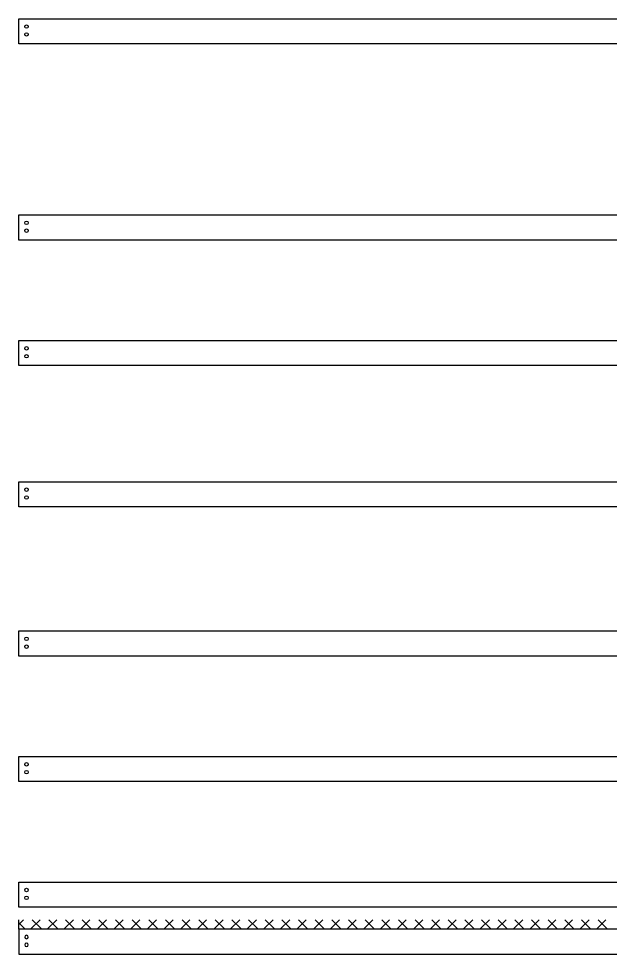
# Model space of a CAD drawing. Header units: millimetres. Extents: x -511490 to -68792, y -77452 to 318982.
# Drawn here: x -76290 to -74405, y 315890 to 318870 of the extents above; entities that cross this region are included whole.
import ezdxf

# ---------------------------------------------------------------- set-up
doc = ezdxf.new("R2010")
doc.units = ezdxf.units.MM
doc.layers.add('Multishuttle Phantom', color=8, linetype='Continuous', lineweight=25)

# ---------------------------------------------------------------- blocks, each defined once
blk = doc.blocks.new('*U129')
blk.add_lwpolyline([(-25, 25), (5175, 25), (5175, -55), (-25, -55)], close=True)
for centre in [(5150, 0), (5150, -25)]:
    blk.add_circle(centre, 5.5)
blk = doc.blocks.new('*U128')
blk.add_lwpolyline([(-25, 25), (2575, 25), (2575, -55), (-25, -55)], close=True)
for centre in [(0, 0), (2550, 0), (0, -25), (2550, -25)]:
    blk.add_circle(centre, 5.5)

msp = doc.modelspace()

# ---------------------------------------------------------------- linework, layer by layer
at = {"layer": 'Multishuttle Phantom'}
msp.add_line((-76290, 315969.7), (-76290, 315999.7), dxfattribs=at)
at = {"layer": 'Multishuttle Phantom', "linetype": 'Continuous'}
for p, q in [((-76290, 315984.8), (-76275, 315999.7)), ((-76252, 315969.7), (-76222, 315999.7)), ((-76216.8, 315969.7), (-76246.8, 315999.7)), ((-76199, 315969.7), (-76169, 315999.7)), ((-76163.8, 315969.7), (-76193.8, 315999.7)), ((-76145.9, 315969.7), (-76115.9, 315999.7)), ((-76110.7, 315969.7), (-76140.7, 315999.7)), ((-76092.9, 315969.7), (-76062.9, 315999.7)), ((-76057.7, 315969.7), (-76087.7, 315999.7)), ((-76039.9, 315969.7), (-76009.9, 315999.7)), ((-76004.7, 315969.7), (-76034.7, 315999.7)), ((-75986.8, 315969.7), (-75956.8, 315999.7)), ((-75951.6, 315969.7), (-75981.6, 315999.7)), ((-75933.8, 315969.7), (-75903.8, 315999.7)), ((-75898.6, 315969.7), (-75928.6, 315999.7)), ((-75880.8, 315969.7), (-75850.8, 315999.7)), ((-75845.6, 315969.7), (-75875.6, 315999.7)), ((-75827.7, 315969.7), (-75797.7, 315999.7)), ((-75792.5, 315969.7), (-75822.5, 315999.7)), ((-75774.7, 315969.7), (-75744.7, 315999.7)), ((-75739.5, 315969.7), (-75769.5, 315999.7)), ((-75721.7, 315969.7), (-75691.7, 315999.7)), ((-75686.5, 315969.7), (-75716.5, 315999.7)), ((-75668.6, 315969.7), (-75638.6, 315999.7)), ((-75633.4, 315969.7), (-75663.4, 315999.7)), ((-75615.6, 315969.7), (-75585.6, 315999.7)), ((-75580.4, 315969.7), (-75610.4, 315999.7)), ((-75562.6, 315969.7), (-75532.6, 315999.7)), ((-75527.4, 315969.7), (-75557.4, 315999.7)), ((-75509.5, 315969.7), (-75479.5, 315999.7)), ((-75474.3, 315969.7), (-75504.3, 315999.7)), ((-75456.5, 315969.7), (-75426.5, 315999.7)), ((-75421.3, 315969.7), (-75451.3, 315999.7)), ((-75403.5, 315969.7), (-75373.5, 315999.7)), ((-75368.3, 315969.7), (-75398.3, 315999.7)), ((-75350.4, 315969.7), (-75320.4, 315999.7)), ((-75315.2, 315969.7), (-75345.2, 315999.7)), ((-75297.4, 315969.7), (-75267.4, 315999.7)), ((-75262.2, 315969.7), (-75292.2, 315999.7)), ((-75244.4, 315969.7), (-75214.4, 315999.7)), ((-75209.2, 315969.7), (-75239.2, 315999.7)), ((-75191.3, 315969.7), (-75161.3, 315999.7)), ((-75156.1, 315969.7), (-75186.1, 315999.7)), ((-75138.3, 315969.7), (-75108.3, 315999.7)), ((-75103.1, 315969.7), (-75133.1, 315999.7)), ((-75085.3, 315969.7), (-75055.3, 315999.7)), ((-75050.1, 315969.7), (-75080.1, 315999.7)), ((-75032.2, 315969.7), (-75002.2, 315999.7)), ((-74997, 315969.7), (-75027, 315999.7)), ((-74979.2, 315969.7), (-74949.2, 315999.7)), ((-74944, 315969.7), (-74974, 315999.7)), ((-74926.2, 315969.7), (-74896.2, 315999.7)), ((-74891, 315969.7), (-74921, 315999.7)), ((-74873.1, 315969.7), (-74843.1, 315999.7)), ((-74838, 315969.7), (-74868, 315999.7)), ((-74820.1, 315969.7), (-74790.1, 315999.7)), ((-74784.9, 315969.7), (-74814.9, 315999.7)), ((-74767.1, 315969.7), (-74737.1, 315999.7)), ((-74731.9, 315969.7), (-74761.9, 315999.7)), ((-74714, 315969.7), (-74684, 315999.7)), ((-74678.9, 315969.7), (-74708.9, 315999.7)), ((-74661, 315969.7), (-74631, 315999.7)), ((-74625.8, 315969.7), (-74655.8, 315999.7)), ((-74608, 315969.7), (-74578, 315999.7)), ((-74572.8, 315969.7), (-74602.8, 315999.7)), ((-74555, 315969.7), (-74525, 315999.7)), ((-74519.8, 315969.7), (-74549.8, 315999.7)), ((-74501.9, 315969.7), (-74471.9, 315999.7)), ((-74466.7, 315969.7), (-74496.7, 315999.7)), ((-74448.9, 315969.7), (-74418.9, 315999.7)), ((-74413.7, 315969.7), (-74443.7, 315999.7)), ((-76269.8, 315969.7), (-76290, 315989.9))]:
    msp.add_line(p, q, dxfattribs=at)

# ---------------------------------------------------------------- block references
at = {"layer": 'Multishuttle Phantom'}
for p in [(-76265, 318844.7), (-76265, 318219.7), (-76265, 317819.7), (-76265, 317369.7), (-76265, 316894.7), (-76265, 316494.7), (-76265, 316094.7)]:
    msp.add_blockref('*U128', p, dxfattribs=at)
at = {"layer": 'Multishuttle Phantom', "xscale": -1}
msp.add_blockref('*U129', (-71115, 315944.7), dxfattribs=at)

doc.saveas('drawing.dxf')
